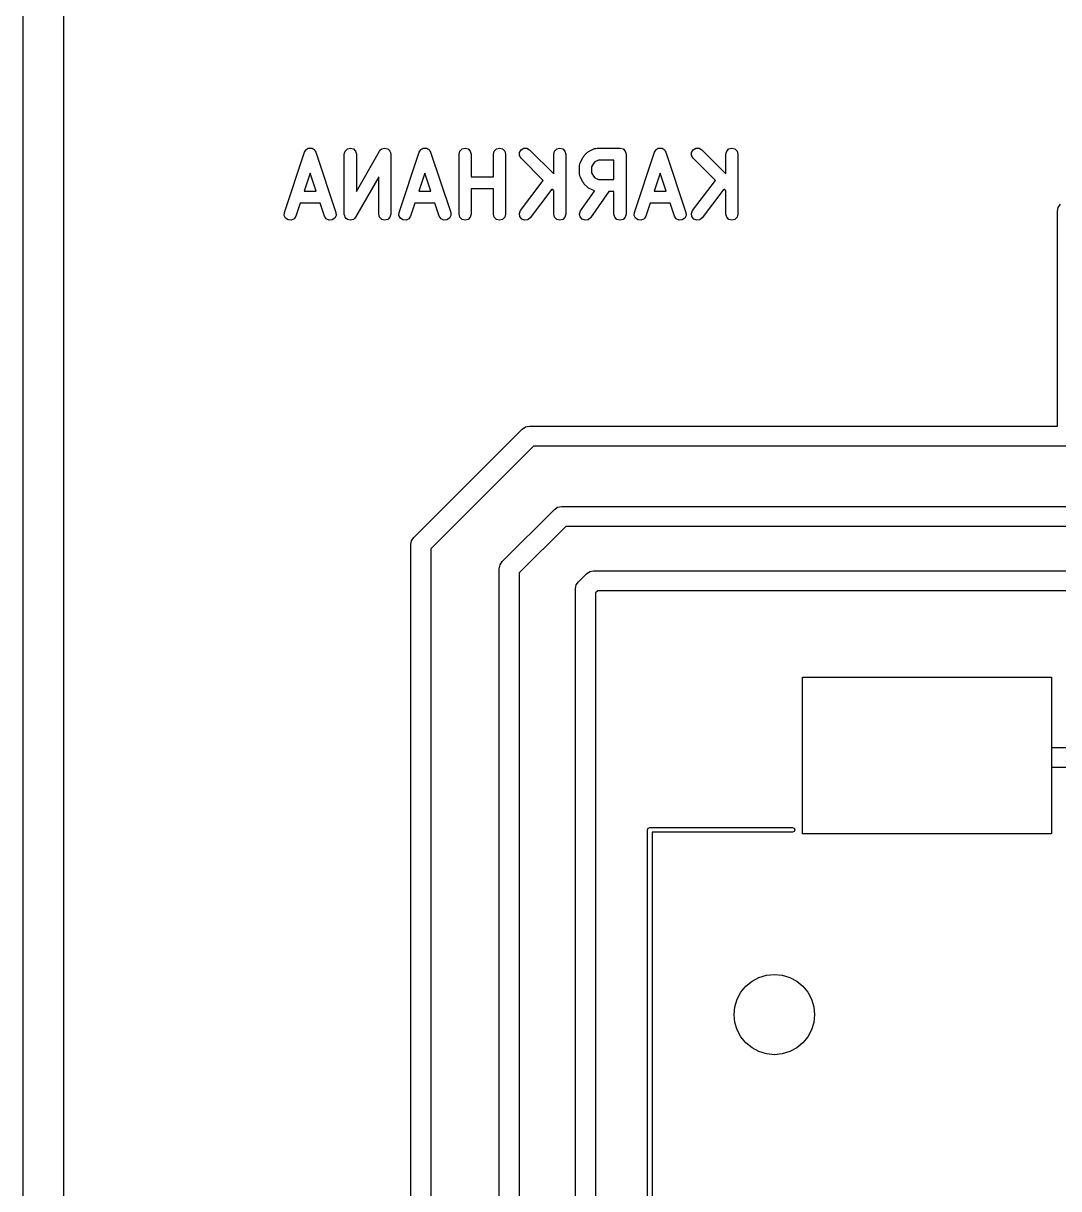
# Model space of a CAD drawing. Extents: x 10 to 287, y -200 to -10.
# Drawn here: x 99.5 to 125.28, y -81.64 to -52.62 of the extents above; entities that cross this region are included whole.
import ezdxf

# ---------------------------------------------------------------- set-up
doc = ezdxf.new("R2010")
doc.units = 0
doc.layers.add('BLACK', color=7, linetype='CONTINUOUS')

msp = doc.modelspace()

# ---------------------------------------------------------------- linework, layer by layer
at = {"layer": 'BLACK', "linetype": 'CONTINUOUS'}
for p, q in [((99.5, -140), (99.5, -50)), ((100.5, -50.5), (100.5, -139.5)), ((106.001, -57.3261), (106.501, -55.8261)), ((106.501, -55.8261), (106.517, -55.801)), ((106.517, -55.801), (106.531, -55.774)), ((106.531, -55.774), (106.538, -55.769)), ((106.538, -55.769), (106.543, -55.7613)), ((106.543, -55.7613), (106.57, -55.7479)), ((106.57, -55.7479), (106.595, -55.7313)), ((106.595, -55.7313), (106.605, -55.7307)), ((106.605, -55.7307), (106.613, -55.7266)), ((106.613, -55.7266), (106.643, -55.7284)), ((106.643, -55.7284), (106.673, -55.7266)), ((106.673, -55.7266), (106.681, -55.7307)), ((106.681, -55.7307), (106.69, -55.7313)), ((106.69, -55.7313), (106.715, -55.7479)), ((106.715, -55.7479), (106.742, -55.7613)), ((106.742, -55.7613), (106.747, -55.769)), ((106.747, -55.769), (106.755, -55.774)), ((106.755, -55.774), (106.769, -55.801)), ((106.769, -55.801), (106.785, -55.8261)), ((106.785, -55.8261), (107.285, -57.3261)), ((107.493, -55.8736), (107.513, -55.7986)), ((107.493, -57.3736), (107.493, -55.8736)), ((107.513, -55.7986), (107.568, -55.7437)), ((107.568, -55.7437), (107.643, -55.7236)), ((107.643, -55.7236), (107.718, -55.7437)), ((107.718, -55.7437), (107.773, -55.7986)), ((107.773, -55.7986), (107.793, -55.8736)), ((107.793, -56.8087), (108.37, -55.7991)), ((107.793, -55.8736), (107.793, -56.8087)), ((108.37, -55.7986), (108.397, -55.7713)), ((108.37, -55.7989), (108.37, -55.7986)), ((108.37, -55.7991), (108.37, -55.7989)), ((108.397, -55.7713), (108.424, -55.744)), ((108.424, -55.744), (108.425, -55.7439)), ((108.425, -55.7437), (108.462, -55.7337)), ((108.425, -55.7439), (108.425, -55.7437)), ((108.462, -55.7337), (108.499, -55.7236)), ((108.499, -55.7236), (108.5, -55.7237)), ((108.5, -55.7237), (108.5, -55.7236)), ((108.5, -55.7236), (108.537, -55.7335)), ((108.537, -55.7335), (108.574, -55.7433)), ((108.574, -55.7433), (108.575, -55.7436)), ((108.575, -55.7436), (108.575, -55.7437)), ((108.575, -55.7437), (108.602, -55.7708)), ((108.602, -55.7708), (108.63, -55.798)), ((108.63, -55.798), (108.63, -55.7983)), ((108.63, -55.7983), (108.63, -55.7986)), ((108.63, -55.7986), (108.64, -55.8357)), ((108.64, -55.8357), (108.65, -55.8729)), ((108.65, -55.8729), (108.65, -55.8732)), ((108.65, -55.8732), (108.65, -55.8736)), ((108.65, -55.8736), (108.65, -57.3736)), ((108.858, -57.3261), (109.358, -55.8261)), ((109.358, -55.8261), (109.374, -55.801)), ((109.374, -55.801), (109.388, -55.774)), ((109.388, -55.774), (109.395, -55.769)), ((109.395, -55.769), (109.4, -55.7613)), ((109.4, -55.7613), (109.427, -55.7479)), ((109.427, -55.7479), (109.453, -55.7313)), ((109.453, -55.7313), (109.462, -55.7307)), ((109.462, -55.7307), (109.47, -55.7266)), ((109.47, -55.7266), (109.5, -55.7284)), ((109.5, -55.7284), (109.53, -55.7266)), ((109.53, -55.7266), (109.538, -55.7307)), ((109.538, -55.7307), (109.547, -55.7313)), ((109.547, -55.7313), (109.573, -55.7479)), ((109.573, -55.7479), (109.6, -55.7613)), ((109.6, -55.7613), (109.605, -55.769)), ((109.605, -55.769), (109.612, -55.774)), ((109.612, -55.774), (109.626, -55.801)), ((109.626, -55.801), (109.642, -55.8261)), ((109.642, -55.8261), (110.142, -57.3261)), ((110.35, -55.8736), (110.37, -55.7986)), ((110.35, -57.3736), (110.35, -55.8736)), ((110.37, -55.7986), (110.425, -55.7437)), ((110.425, -55.7437), (110.5, -55.7236)), ((110.5, -55.7236), (110.575, -55.7437)), ((110.575, -55.7437), (110.63, -55.7986)), ((110.63, -55.7986), (110.65, -55.8736)), ((110.65, -55.8736), (110.65, -56.4379)), ((111.207, -55.8736), (111.227, -55.7986)), ((111.207, -56.4379), (111.207, -55.8736)), ((111.227, -55.7986), (111.282, -55.7437)), ((111.282, -55.7437), (111.357, -55.7236)), ((111.357, -55.7236), (111.432, -55.7437)), ((111.432, -55.7437), (111.487, -55.7986)), ((111.487, -55.7986), (111.507, -55.8736)), ((111.507, -55.8736), (111.507, -57.3736)), ((111.855, -55.8347), (111.894, -55.7675)), ((111.855, -55.9124), (111.855, -55.8347)), ((111.894, -55.9796), (111.855, -55.9124)), ((111.894, -55.7675), (111.961, -55.7287)), ((112.445, -56.5305), (111.894, -55.9796)), ((111.961, -55.7287), (112.039, -55.7287)), ((112.039, -55.7287), (112.106, -55.7675)), ((112.106, -55.7675), (112.707, -56.3686)), ((112.707, -55.8736), (112.727, -55.7986)), ((112.707, -56.3686), (112.707, -55.8736)), ((112.727, -55.7986), (112.782, -55.7437)), ((112.782, -55.7437), (112.857, -55.7236)), ((112.857, -55.7236), (112.932, -55.7437)), ((112.932, -55.7437), (112.987, -55.7986)), ((112.987, -55.7986), (113.007, -55.8736)), ((113.007, -55.8736), (113.007, -57.3736)), ((113.366, -56.0922), (113.437, -55.9493)), ((113.437, -55.9493), (113.453, -55.9313)), ((113.453, -55.9313), (113.465, -55.9104)), ((113.465, -55.9104), (113.537, -55.8389)), ((113.537, -55.8389), (113.558, -55.8269)), ((113.558, -55.8269), (113.576, -55.8108)), ((113.576, -55.8108), (113.719, -55.7394)), ((113.719, -55.7394), (113.752, -55.7325)), ((113.752, -55.7325), (113.786, -55.7236)), ((113.786, -55.7236), (114.357, -55.7236)), ((114.357, -55.7236), (114.432, -55.7437)), ((114.432, -55.7437), (114.487, -55.7986)), ((114.487, -55.7986), (114.507, -55.8736)), ((114.507, -55.8736), (114.507, -57.3736)), ((114.715, -57.3261), (115.215, -55.8261)), ((115.215, -55.8261), (115.231, -55.801)), ((115.231, -55.801), (115.245, -55.774)), ((115.245, -55.774), (115.253, -55.769)), ((115.253, -55.769), (115.258, -55.7613)), ((115.258, -55.7613), (115.285, -55.7479)), ((115.285, -55.7479), (115.31, -55.7313)), ((115.31, -55.7313), (115.319, -55.7307)), ((115.319, -55.7307), (115.327, -55.7266)), ((115.327, -55.7266), (115.357, -55.7284)), ((115.357, -55.7284), (115.387, -55.7266)), ((115.387, -55.7266), (115.395, -55.7307)), ((115.395, -55.7307), (115.405, -55.7313)), ((115.405, -55.7313), (115.43, -55.7479)), ((115.43, -55.7479), (115.457, -55.7613)), ((115.457, -55.7613), (115.462, -55.769)), ((115.462, -55.769), (115.469, -55.774)), ((115.469, -55.774), (115.483, -55.801)), ((115.483, -55.801), (115.499, -55.8261)), ((115.499, -55.8261), (115.999, -57.3261)), ((116.141, -55.8347), (116.18, -55.7675)), ((116.141, -55.9124), (116.141, -55.8347)), ((116.18, -55.9796), (116.141, -55.9124)), ((116.18, -55.7675), (116.247, -55.7287)), ((116.731, -56.5305), (116.18, -55.9796)), ((116.247, -55.7287), (116.325, -55.7287)), ((116.325, -55.7287), (116.392, -55.7675)), ((116.392, -55.7675), (116.993, -56.3686)), ((116.993, -55.8736), (117.013, -55.7986)), ((116.993, -56.3686), (116.993, -55.8736)), ((117.013, -55.7986), (117.068, -55.7437)), ((117.068, -55.7437), (117.143, -55.7236)), ((117.143, -55.7236), (117.218, -55.7437)), ((117.218, -55.7437), (117.273, -55.7986)), ((117.273, -55.7986), (117.293, -55.8736)), ((117.293, -55.8736), (117.293, -57.3736)), ((113.35, -56.1593), (113.359, -56.126)), ((113.35, -56.3736), (113.35, -56.1593)), ((113.359, -56.126), (113.366, -56.0922)), ((113.695, -56.1053), (113.65, -56.1947)), ((113.65, -56.1947), (113.65, -56.3382)), ((113.732, -56.0683), (113.695, -56.1053)), ((113.821, -56.0236), (113.732, -56.0683)), ((114.207, -56.0236), (113.821, -56.0236)), ((114.207, -56.5093), (114.207, -56.0236)), ((106.643, -56.3479), (106.494, -56.795)), ((106.792, -56.795), (106.643, -56.3479)), ((108.35, -56.4384), (107.773, -57.448)), ((108.35, -57.3736), (108.35, -56.4384)), ((109.5, -56.3479), (109.351, -56.795)), ((109.649, -56.795), (109.5, -56.3479)), ((110.65, -56.4379), (111.207, -56.4379)), ((111.88, -57.2836), (112.445, -56.5305)), ((113.359, -56.4069), (113.35, -56.3736)), ((113.366, -56.4407), (113.359, -56.4069)), ((113.437, -56.5835), (113.366, -56.4407)), ((113.453, -56.6016), (113.437, -56.5835)), ((113.65, -56.3382), (113.695, -56.4276)), ((113.695, -56.4276), (113.732, -56.4646)), ((113.732, -56.4646), (113.821, -56.5093)), ((113.821, -56.5093), (114.207, -56.5093)), ((115.357, -56.3479), (115.208, -56.795)), ((115.506, -56.795), (115.357, -56.3479)), ((116.166, -57.2836), (116.731, -56.5305)), ((106.494, -56.795), (106.792, -56.795)), ((109.351, -56.795), (109.649, -56.795)), ((111.207, -56.7379), (110.65, -56.7379)), ((110.65, -56.7379), (110.65, -57.3736)), ((111.207, -57.3736), (111.207, -56.7379)), ((112.659, -56.7448), (112.12, -57.4636)), ((112.707, -56.7928), (112.659, -56.7448)), ((112.707, -57.3736), (112.707, -56.7928)), ((113.377, -57.2876), (113.722, -56.7942)), ((113.465, -56.6225), (113.453, -56.6016)), ((113.537, -56.6939), (113.465, -56.6225)), ((113.558, -56.706), (113.537, -56.6939)), ((113.576, -56.722), (113.558, -56.706)), ((113.719, -56.7934), (113.576, -56.722)), ((114.078, -56.8093), (113.623, -57.4596)), ((113.722, -56.7942), (113.719, -56.7934)), ((114.207, -56.8093), (114.078, -56.8093)), ((114.207, -57.3736), (114.207, -56.8093)), ((115.208, -56.795), (115.506, -56.795)), ((116.945, -56.7448), (116.406, -57.4636)), ((116.993, -56.7928), (116.945, -56.7448)), ((116.993, -57.3736), (116.993, -56.7928)), ((106.394, -57.095), (106.285, -57.421)), ((106.892, -57.095), (106.394, -57.095)), ((107.001, -57.421), (106.892, -57.095)), ((109.251, -57.095), (109.142, -57.421)), ((109.749, -57.095), (109.251, -57.095)), ((109.858, -57.421), (109.749, -57.095)), ((115.108, -57.095), (114.999, -57.421)), ((115.606, -57.095), (115.108, -57.095)), ((115.715, -57.421), (115.606, -57.095)), ((125.269, -57.2043), (125.323, -57.1232)), ((105.996, -57.4036), (106.001, -57.3261)), ((106.031, -57.4731), (105.996, -57.4036)), ((106.285, -57.421), (106.242, -57.4858)), ((107.043, -57.4858), (107.001, -57.421)), ((107.29, -57.4036), (107.255, -57.4731)), ((107.285, -57.3261), (107.29, -57.4036)), ((107.493, -57.3739), (107.493, -57.3736)), ((107.493, -57.3742), (107.493, -57.3739)), ((107.503, -57.4115), (107.493, -57.3742)), ((107.513, -57.4486), (107.503, -57.4115)), ((107.513, -57.4488), (107.513, -57.4486)), ((107.513, -57.4491), (107.513, -57.4488)), ((107.541, -57.4763), (107.513, -57.4491)), ((107.773, -57.4486), (107.746, -57.4758)), ((107.773, -57.448), (107.773, -57.4482)), ((107.773, -57.4482), (107.773, -57.4486)), ((108.37, -57.4486), (108.35, -57.3736)), ((108.425, -57.5035), (108.37, -57.4486)), ((108.63, -57.4486), (108.575, -57.5035)), ((108.65, -57.3736), (108.63, -57.4486)), ((108.853, -57.4036), (108.858, -57.3261)), ((108.888, -57.4731), (108.853, -57.4036)), ((109.142, -57.421), (109.1, -57.4858)), ((109.9, -57.4858), (109.858, -57.421)), ((110.147, -57.4036), (110.112, -57.4731)), ((110.142, -57.3261), (110.147, -57.4036)), ((110.37, -57.4486), (110.35, -57.3736)), ((110.425, -57.5035), (110.37, -57.4486)), ((110.63, -57.4486), (110.575, -57.5035)), ((110.65, -57.3736), (110.63, -57.4486)), ((111.227, -57.4486), (111.207, -57.3736)), ((111.282, -57.5035), (111.227, -57.4486)), ((111.487, -57.4486), (111.432, -57.5035)), ((111.507, -57.3736), (111.487, -57.4486)), ((111.851, -57.3556), (111.88, -57.2836)), ((111.862, -57.4325), (111.851, -57.3556)), ((111.91, -57.4936), (111.862, -57.4325)), ((112.727, -57.4486), (112.707, -57.3736)), ((112.782, -57.5035), (112.727, -57.4486)), ((112.987, -57.4486), (112.932, -57.5035)), ((113.007, -57.3736), (112.987, -57.4486)), ((113.351, -57.3605), (113.377, -57.2876)), ((113.364, -57.437), (113.351, -57.3605)), ((113.414, -57.4965), (113.364, -57.437)), ((114.227, -57.4486), (114.207, -57.3736)), ((114.282, -57.5035), (114.227, -57.4486)), ((114.487, -57.4486), (114.432, -57.5035)), ((114.507, -57.3736), (114.487, -57.4486)), ((114.71, -57.4036), (114.715, -57.3261)), ((114.745, -57.4731), (114.71, -57.4036)), ((114.999, -57.421), (114.957, -57.4858)), ((115.758, -57.4858), (115.715, -57.421)), ((116.004, -57.4036), (115.969, -57.4731)), ((115.999, -57.3261), (116.004, -57.4036)), ((116.137, -57.3556), (116.166, -57.2836)), ((116.148, -57.4325), (116.137, -57.3556)), ((116.196, -57.4936), (116.148, -57.4325)), ((117.013, -57.4486), (116.993, -57.3736)), ((117.068, -57.5035), (117.013, -57.4486)), ((117.273, -57.4486), (117.218, -57.5035)), ((117.293, -57.3736), (117.273, -57.4486)), ((125.25, -57.3), (125.269, -57.2043)), ((125.25, -62.65), (125.25, -57.3)), ((106.095, -57.5159), (106.031, -57.4731)), ((106.173, -57.5205), (106.095, -57.5159)), ((106.242, -57.4858), (106.173, -57.5205)), ((107.113, -57.5205), (107.043, -57.4858)), ((107.19, -57.5159), (107.113, -57.5205)), ((107.255, -57.4731), (107.19, -57.5159)), ((107.568, -57.5035), (107.541, -57.4763)), ((107.568, -57.5036), (107.568, -57.5035)), ((107.568, -57.5038), (107.568, -57.5036)), ((107.606, -57.5136), (107.568, -57.5038)), ((107.643, -57.5236), (107.606, -57.5136)), ((107.644, -57.5236), (107.643, -57.5235)), ((107.643, -57.5235), (107.643, -57.5236)), ((107.681, -57.5134), (107.644, -57.5236)), ((107.718, -57.5035), (107.681, -57.5134)), ((107.746, -57.4758), (107.718, -57.5031)), ((107.718, -57.5031), (107.718, -57.5032)), ((107.718, -57.5032), (107.718, -57.5035)), ((108.5, -57.5236), (108.425, -57.5035)), ((108.575, -57.5035), (108.5, -57.5236)), ((108.953, -57.5159), (108.888, -57.4731)), ((109.03, -57.5205), (108.953, -57.5159)), ((109.1, -57.4858), (109.03, -57.5205)), ((109.97, -57.5205), (109.9, -57.4858)), ((110.047, -57.5159), (109.97, -57.5205)), ((110.112, -57.4731), (110.047, -57.5159)), ((110.5, -57.5236), (110.425, -57.5035)), ((110.575, -57.5035), (110.5, -57.5236)), ((111.357, -57.5236), (111.282, -57.5035)), ((111.432, -57.5035), (111.357, -57.5236)), ((111.982, -57.5225), (111.91, -57.4936)), ((112.059, -57.5115), (111.982, -57.5225)), ((112.12, -57.4636), (112.059, -57.5115)), ((112.857, -57.5236), (112.782, -57.5035)), ((112.932, -57.5035), (112.857, -57.5236)), ((113.487, -57.523), (113.414, -57.4965)), ((113.563, -57.5095), (113.487, -57.523)), ((113.623, -57.4596), (113.563, -57.5095)), ((114.357, -57.5236), (114.282, -57.5035)), ((114.432, -57.5035), (114.357, -57.5236)), ((114.81, -57.5159), (114.745, -57.4731)), ((114.887, -57.5205), (114.81, -57.5159)), ((114.957, -57.4858), (114.887, -57.5205)), ((115.827, -57.5205), (115.758, -57.4858)), ((115.905, -57.5159), (115.827, -57.5205)), ((115.969, -57.4731), (115.905, -57.5159)), ((116.268, -57.5225), (116.196, -57.4936)), ((116.345, -57.5115), (116.268, -57.5225)), ((116.406, -57.4636), (116.345, -57.5115)), ((117.143, -57.5236), (117.068, -57.5035)), ((117.218, -57.5035), (117.143, -57.5236)), ((111.923, -62.7232), (112.004, -62.669)), ((112.004, -62.669), (112.1, -62.65)), ((112.004, -62.669), (112.004, -62.669)), ((112.1, -62.65), (112.1, -62.65)), ((112.1, -62.65), (125.25, -62.65)), ((109.223, -65.4232), (111.923, -62.7232)), ((111.923, -62.7232), (111.923, -62.7232)), ((112.204, -63.15), (109.65, -65.7036)), ((125.5, -63.15), (112.204, -63.15)), ((112.723, -64.7232), (112.804, -64.669)), ((112.804, -64.669), (112.9, -64.65)), ((112.804, -64.669), (112.804, -64.669)), ((112.9, -64.65), (112.9, -64.65)), ((112.9, -64.65), (126.45, -64.65)), ((111.423, -66.0232), (112.723, -64.7232)), ((112.723, -64.7232), (112.723, -64.7232)), ((113.004, -65.15), (111.85, -66.3036)), ((126.7, -65.15), (113.004, -65.15)), ((109.15, -65.6), (109.169, -65.5043)), ((109.169, -65.5043), (109.223, -65.4232)), ((109.223, -65.4232), (109.223, -65.4232)), ((109.15, -93.55), (109.15, -65.6)), ((109.65, -65.7036), (109.65, -93.8)), ((111.35, -66.2), (111.369, -66.1043)), ((111.369, -66.1043), (111.423, -66.0232)), ((111.35, -94.8964), (111.35, -66.2)), ((111.85, -66.3036), (111.85, -95)), ((113.323, -66.5232), (113.523, -66.3232)), ((113.523, -66.3232), (113.604, -66.269)), ((113.523, -66.3232), (113.523, -66.3232)), ((113.604, -66.269), (113.7, -66.25)), ((113.604, -66.269), (113.604, -66.269)), ((113.7, -66.25), (113.7, -66.25)), ((113.7, -66.25), (128.05, -66.25)), ((113.25, -66.7), (113.269, -66.6043)), ((113.25, -91.7), (113.25, -66.7)), ((113.269, -66.6043), (113.323, -66.5232)), ((113.804, -66.75), (113.75, -66.8036)), ((113.75, -66.8036), (113.75, -91.5964)), ((128.3, -66.75), (113.804, -66.75)), ((118.9, -72.8), (118.9, -68.9)), ((118.9, -68.9), (125.1, -68.9)), ((118.9, -72.8), (118.9, -68.9)), ((118.9, -68.9), (125.1, -68.9)), ((118.9, -72.8), (118.9, -68.9)), ((118.9, -68.9), (125.1, -68.9)), ((125.1, -68.9), (125.1, -72.8)), ((125.1, -68.9), (125.1, -70.65)), ((125.1, -68.9), (125.1, -72.8)), ((125.1, -70.65), (128.296, -70.65)), ((128.4, -71.15), (125.1, -71.15)), ((125.1, -71.15), (125.1, -72.8)), ((115.04, -72.7), (115.058, -72.6576)), ((115.04, -81.9), (115.04, -72.7)), ((115.058, -72.6576), (115.1, -72.64)), ((115.1, -72.64), (118.65, -72.64)), ((118.65, -72.76), (115.16, -72.76)), ((115.16, -72.76), (115.16, -81.84)), ((118.65, -72.64), (118.692, -72.6576)), ((118.692, -72.7424), (118.65, -72.76)), ((118.692, -72.6576), (118.71, -72.7)), ((118.71, -72.7), (118.692, -72.7424)), ((125.1, -72.8), (118.9, -72.8)), ((125.1, -72.8), (118.9, -72.8)), ((125.1, -72.8), (118.9, -72.8)), ((118.005, -76.3192), (118.2, -76.3)), ((118.2, -76.3), (118.395, -76.3192)), ((117.369, -76.7444), (117.493, -76.5929)), ((117.493, -76.5929), (117.644, -76.4685)), ((117.644, -76.4685), (117.817, -76.3761)), ((117.817, -76.3761), (118.005, -76.3192)), ((118.395, -76.3192), (118.583, -76.3761)), ((118.583, -76.3761), (118.756, -76.4685)), ((118.756, -76.4685), (118.907, -76.5929)), ((118.907, -76.5929), (119.031, -76.7444)), ((117.276, -76.9173), (117.369, -76.7444)), ((119.031, -76.7444), (119.124, -76.9173)), ((117.2, -77.3), (117.219, -77.1049)), ((117.219, -77.1049), (117.276, -76.9173)), ((119.124, -76.9173), (119.181, -77.1049)), ((119.181, -77.1049), (119.2, -77.3)), ((117.219, -77.4951), (117.2, -77.3)), ((119.2, -77.3), (119.181, -77.4951)), ((117.276, -77.6827), (117.219, -77.4951)), ((117.369, -77.8556), (117.276, -77.6827)), ((119.124, -77.6827), (119.031, -77.8556)), ((119.181, -77.4951), (119.124, -77.6827)), ((117.493, -78.0071), (117.369, -77.8556)), ((117.644, -78.1315), (117.493, -78.0071)), ((118.907, -78.0071), (118.756, -78.1315)), ((119.031, -77.8556), (118.907, -78.0071)), ((117.817, -78.2239), (117.644, -78.1315)), ((118.005, -78.2808), (117.817, -78.2239)), ((118.2, -78.3), (118.005, -78.2808)), ((118.395, -78.2808), (118.2, -78.3)), ((118.583, -78.2239), (118.395, -78.2808)), ((118.756, -78.1315), (118.583, -78.2239))]:
    msp.add_line(p, q, dxfattribs=at)

doc.saveas('drawing.dxf')
